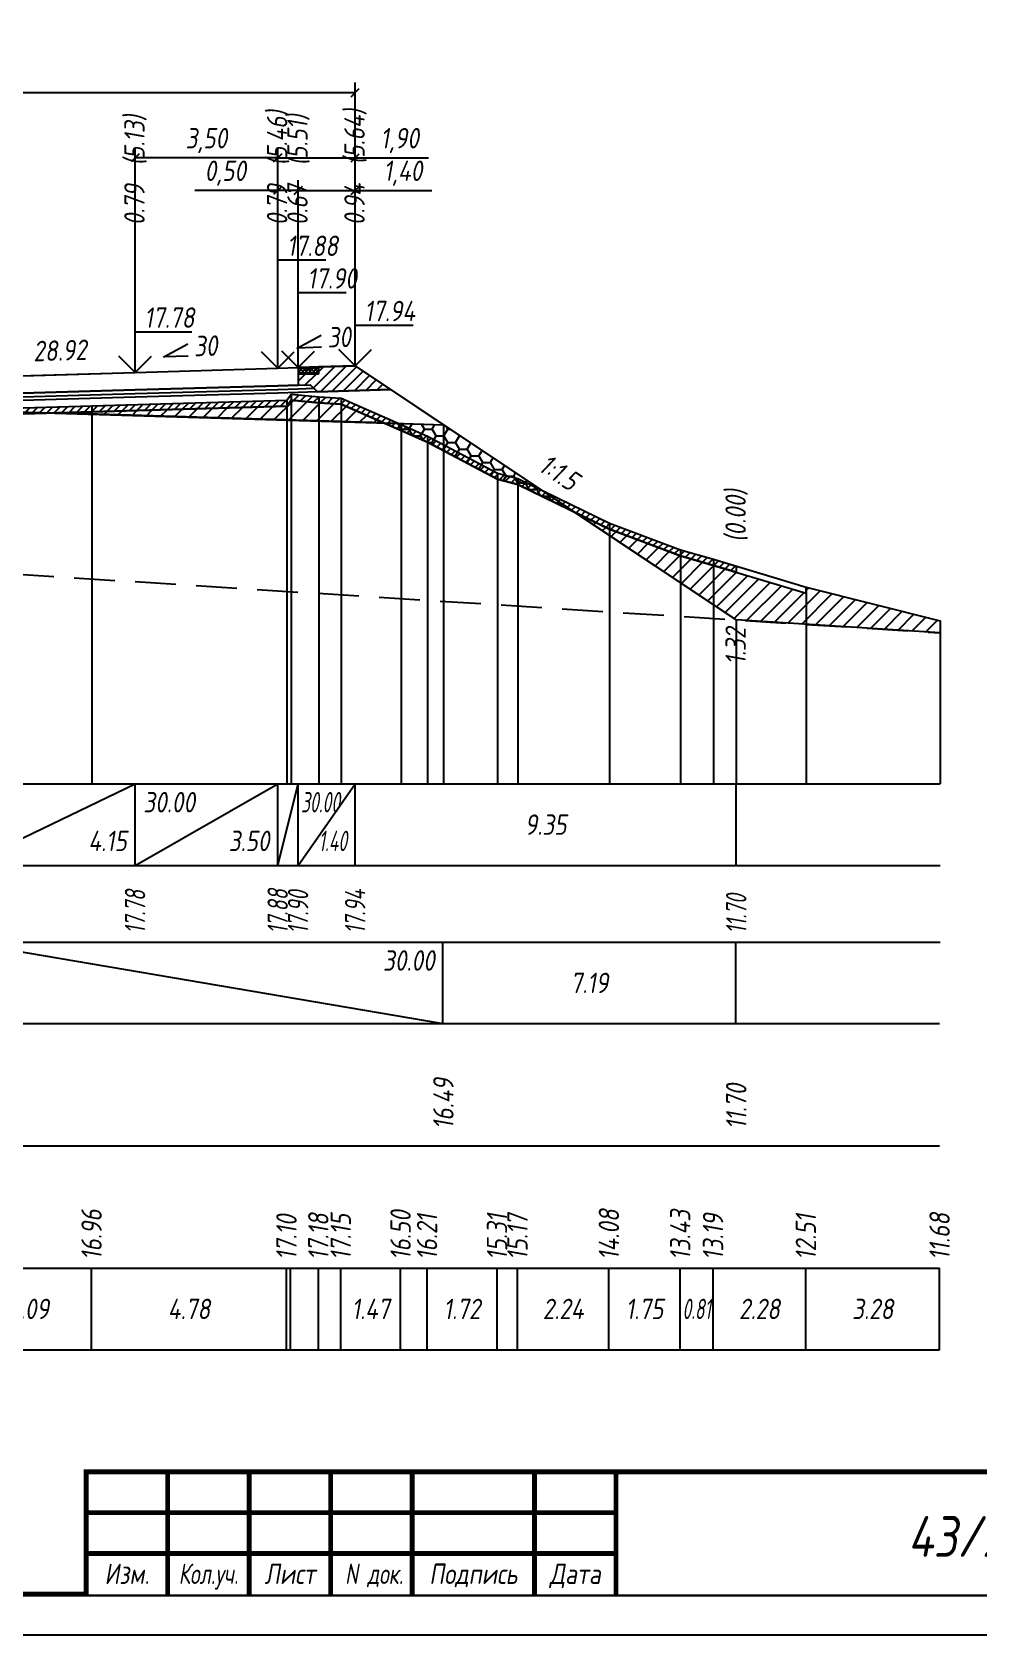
# Model space of a CAD drawing. Extents: x -717 to 1451, y -133302 to 233.
# Drawn here: x 193.3 to 309.4, y -97383.4 to -97186.8 of the extents above; entities that cross this region are included whole.
import ezdxf
from ezdxf.enums import TextEntityAlignment as Align

# ---------------------------------------------------------------- set-up
doc = ezdxf.new("R2010")
doc.units = 0
doc.linetypes.add('штриховая', pattern=[0.75, 0.5, -0.25])
for name, color, linetype in [('Зарамочное оформление', 7, 'Continuous'), ('Интерполированный поперечник', 2, 'Continuous'), ('Код_510', 7, 'Continuous'), ('Код_514', 1, 'Continuous'), ('Код_516', 1, 'Continuous'), ('Контур_0', 7, 'Continuous'), ('Контур_2521', 7, 'Continuous'), ('Контур_2564', 7, 'Continuous'), ('Контур_2660', 7, 'Continuous'), ('Контур_2665', 7, 'Continuous'), ('Контур_400', 7, 'Continuous'), ('Контур_508', 7, 'Continuous'), ('Контур_512', 7, 'Continuous'), ('Контур_513', 7, 'Continuous'), ('Контур_818', 7, 'Continuous'), ('Красный поперечник', 1, 'Continuous'), ('Объём_2501', 7, 'Continuous'), ('Объём_2564', 7, 'Continuous'), ('Объём_2650', 7, 'Continuous'), ('Объём_2660', 7, 'Continuous'), ('Объём_2661', 7, 'Continuous'), ('Объём_2665', 7, 'Continuous'), ('Объём_2666', 7, 'Continuous'), ('Объём_2667', 7, 'Continuous'), ('Объём_2668', 7, 'Continuous'), ('Объём_2669', 7, 'Continuous'), ('Объём_2675', 7, 'Continuous'), ('Откосы', 7, 'Continuous'), ('Отметки покрытия', 7, 'Continuous'), ('Рабочие отметки', 7, 'Continuous'), ('Рабочие отметки доп.', 7, 'Continuous'), ('Таблица', 7, 'Continuous'), ('Уклоны проезжей части', 7, 'Continuous'), ('Черный поперечник', 3, 'Continuous')]:
    doc.layers.add(name, color=color, linetype=linetype)
for name, color, linetype, true_color in [('Контур_2540', 2, 'Continuous', 0xffff00), ('Контур_2560', 2, 'Continuous', 0xffff00), ('Контур_2561', 7, 'Continuous', 0xff8040), ('Контур_2562', 3, 'Continuous', 0x00ff00), ('Контур_2563', 7, 'Continuous', 0xff8000), ('Контур_2570', 7, 'Continuous', 0x80ff00), ('Контур_2736', 4, 'Continuous', 0x00ffff), ('Контур_2737', 4, 'Continuous', 0x00ffff), ('Контур_2738', 4, 'Continuous', 0x00ffff), ('Контур_2739', 4, 'Continuous', 0x00ffff), ('Контур_2741', 4, 'Continuous', 0x00ffff), ('Контур_2742', 4, 'Continuous', 0x00ffff), ('Контур_2743', 4, 'Continuous', 0x00ffff), ('Контур_2744', 7, 'Continuous', 0xa4ffff), ('Контур_2745', 7, 'Continuous', 0xa4ffff), ('Контур_2747', 4, 'Continuous', 0x00ffff), ('Контур_2748', 4, 'Continuous', 0x00ffff), ('Контур_2749', 4, 'Continuous', 0x00ffff), ('Контур_2750', 4, 'Continuous', 0x00ffff), ('Контур_2751', 4, 'Continuous', 0x00ffff), ('Контур_2752', 4, 'Continuous', 0x00ffff), ('Контур_402', 7, 'Continuous', 0xff6464), ('Контур_703', 4, 'Continuous', 0x00ffff), ('Контур_705', 4, 'Continuous', 0x00ffff), ('Контур_707', 4, 'Continuous', 0x00ffff), ('Контур_720', 131, 'Continuous', 0xaaffff), ('Объём_2500', 7, 'Continuous', 0xc0c0c0), ('Объём_2520', 7, 'Continuous', 0x80ffff), ('Объём_2540', 2, 'Continuous', 0xffff00), ('Объём_2560', 2, 'Continuous', 0xffff00), ('Объём_2561', 7, 'Continuous', 0xff8040), ('Объём_2562', 3, 'Continuous', 0x00ff00), ('Объём_2563', 7, 'Continuous', 0xff8000), ('Объём_2570', 7, 'Continuous', 0x80ff00), ('Объём_2580', 3, 'Continuous', 0x00ff00), ('Объём_2600', 7, 'Continuous', 0x808000)]:
    doc.layers.add(name, color=color, linetype=linetype, true_color=true_color)
doc.styles.get("Standard").update_dxf_attribs({"font": 'txt', "height": 2.5})
doc.styles.add('М', font='romand.shx', dxfattribs={"width": 0.8, "oblique": 10, "height": 2.5})
doc.dimstyles.new('ISO-25', dxfattribs={"dimtxt": 2.5, "dimasz": 2.5, "dimexe": 1.25, "dimexo": 0.625, "dimtad": 1, "dimtxsty": 'Standard', "dimcen": 2.5, "dimadec": 0, "dimazin": 0, "dimtfac": 1, "dimtmove": 0, "dimatfit": 3, "dimfxl": 1, "dimarcsym": 0})

# ---------------------------------------------------------------- blocks, each defined once
blk = doc.blocks.new('_Oblique')
at = {"color": 0, "linetype": 'ByBlock', "lineweight": -2}
blk.add_line((-0.5, -0.5), (0.5, 0.5), dxfattribs=at)
blk = doc.blocks.new('*D1930')
at = {"color": 0, "lineweight": -2, "transparency": 16777216}
for p, q in [((225.95, -97227.36), (225.95, -97204.94)), ((232.95, -97227.15), (232.95, -97204.94)), ((225.95, -97206.19), (232.95, -97206.19)), ((232.95, -97206.19), (242.36, -97206.19))]:
    blk.add_line(p, q, dxfattribs=at)
at = {"layer": 'Defpoints', "color": 0, "transparency": 16777216}
for p in [(232.95, -97206.19), (225.95, -97227.99), (232.95, -97227.78)]:
    blk.add_point(p, dxfattribs=at)
at = {"color": 0, "lineweight": -2, "transparency": 16777216, "rotation": 180}
blk.add_blockref('_Oblique', (225.95, -97206.19), dxfattribs=at)
at = {"color": 0, "lineweight": -2, "transparency": 16777216}
blk.add_blockref('_Oblique', (232.95, -97206.19), dxfattribs=at)
at = {"color": 0, "transparency": 16777216, "insert": (238.82, -97204.07), "char_height": 2.5, "width": 8.75, "attachment_point": 5, "style": 'М'}
blk.add_mtext('1,40', dxfattribs=at)
blk = doc.blocks.new('*D1932')
at = {"color": 0, "lineweight": -2, "transparency": 16777216}
for p, q in [((223.45, -97227.44), (223.45, -97204.94)), ((225.95, -97227.36), (225.95, -97204.94)), ((223.45, -97206.19), (213.27, -97206.19)), ((225.95, -97206.19), (223.45, -97206.19))]:
    blk.add_line(p, q, dxfattribs=at)
at = {"layer": 'Defpoints', "color": 0, "transparency": 16777216}
for p in [(225.95, -97206.19), (223.45, -97228.06), (225.95, -97227.99)]:
    blk.add_point(p, dxfattribs=at)
at = {"color": 0, "lineweight": -2, "transparency": 16777216, "rotation": 180}
blk.add_blockref('_Oblique', (223.45, -97206.19), dxfattribs=at)
at = {"color": 0, "lineweight": -2, "transparency": 16777216}
blk.add_blockref('_Oblique', (225.95, -97206.19), dxfattribs=at)
at = {"color": 0, "transparency": 16777216, "insert": (217.03, -97204.07), "char_height": 2.5, "width": 9.1667, "attachment_point": 5, "style": 'М'}
blk.add_mtext('0,50', dxfattribs=at)
blk = doc.blocks.new('*D1934')
at = {"color": 0, "lineweight": -2, "transparency": 16777216}
for p, q in [((205.95, -97227.96), (205.95, -97200.94)), ((223.45, -97227.44), (223.45, -97200.94)), ((223.45, -97202.19), (205.95, -97202.19))]:
    blk.add_line(p, q, dxfattribs=at)
at = {"layer": 'Defpoints', "color": 0, "transparency": 16777216}
for p in [(205.95, -97202.19), (205.95, -97228.59), (223.45, -97228.06)]:
    blk.add_point(p, dxfattribs=at)
at = {"color": 0, "lineweight": -2, "transparency": 16777216, "rotation": 180}
blk.add_blockref('_Oblique', (205.95, -97202.19), dxfattribs=at)
at = {"color": 0, "lineweight": -2, "transparency": 16777216}
blk.add_blockref('_Oblique', (223.45, -97202.19), dxfattribs=at)
at = {"color": 0, "transparency": 16777216, "insert": (214.7, -97200.07), "char_height": 2.5, "width": 9.5833, "attachment_point": 5, "style": 'М'}
blk.add_mtext('3,50', dxfattribs=at)
blk = doc.blocks.new('*D1935')
at = {"color": 0, "lineweight": -2, "transparency": 16777216}
for p, q in [((223.45, -97227.44), (223.45, -97200.94)), ((232.95, -97227.15), (232.95, -97200.94)), ((223.45, -97202.19), (232.95, -97202.19)), ((232.95, -97202.19), (241.96, -97202.19))]:
    blk.add_line(p, q, dxfattribs=at)
at = {"layer": 'Defpoints', "color": 0, "transparency": 16777216}
for p in [(223.45, -97202.19), (223.45, -97228.06), (232.95, -97227.78)]:
    blk.add_point(p, dxfattribs=at)
at = {"color": 0, "lineweight": -2, "transparency": 16777216, "rotation": 180}
blk.add_blockref('_Oblique', (223.45, -97202.19), dxfattribs=at)
at = {"color": 0, "lineweight": -2, "transparency": 16777216}
blk.add_blockref('_Oblique', (232.95, -97202.19), dxfattribs=at)
at = {"color": 0, "transparency": 16777216, "insert": (238.42, -97200.07), "char_height": 2.5, "width": 8.75, "attachment_point": 5, "style": 'М'}
blk.add_mtext('1,90', dxfattribs=at)
blk = doc.blocks.new('*D1937')
at = {"color": 0, "lineweight": -2, "transparency": 16777216}
for p, q in [((137.45, -97230.04), (137.45, -97192.94)), ((232.95, -97227.15), (232.95, -97192.94)), ((137.45, -97194.19), (232.95, -97194.19))]:
    blk.add_line(p, q, dxfattribs=at)
at = {"layer": 'Defpoints', "color": 0, "transparency": 16777216}
for p in [(232.95, -97194.19), (232.95, -97227.78), (137.45, -97230.67)]:
    blk.add_point(p, dxfattribs=at)
at = {"color": 0, "lineweight": -2, "transparency": 16777216, "rotation": 180}
blk.add_blockref('_Oblique', (137.45, -97194.19), dxfattribs=at)
at = {"color": 0, "lineweight": -2, "transparency": 16777216}
blk.add_blockref('_Oblique', (232.95, -97194.19), dxfattribs=at)
at = {"color": 0, "transparency": 16777216, "insert": (185.2, -97192.07), "char_height": 2.5, "width": 10.4167, "attachment_point": 5, "style": 'М'}
blk.add_mtext('19,10', dxfattribs=at)
blk = doc.blocks.new('Штамп')
at = {"linetype": 'Continuous'}
blk.add_wipeout([(199.95, -411.25), (384.95, -411.25), (384.95, -426.25), (199.95, -426.25)], dxfattribs=at).dxf.layer = 'Зарамочное оформление'
at = {"layer": 'Зарамочное оформление', "linetype": 'Continuous', "lineweight": -3, "const_width": 0.6, "flags": 128}
for points in [[(199.95, -426.25), (199.95, -411.25), (384.95, -411.25)], [(209.95, -411.25), (209.95, -426.25)], [(219.95, -411.25), (219.95, -426.25)], [(229.95, -411.25), (229.95, -426.25)], [(239.95, -411.25), (239.95, -426.25)], [(254.95, -411.25), (254.95, -426.25)], [(264.95, -411.25), (264.95, -426.25)], [(374.95, -411.25), (374.95, -426.25)], [(199.95, -416.25), (264.95, -416.25)], [(374.95, -418.25), (384.95, -418.25)], [(199.95, -421.25), (264.95, -421.25)]]:
    blk.add_lwpolyline(points, dxfattribs=at)
at = {"linetype": 'Continuous', "insert": (319.95, -419.17), "char_height": 5, "width": 110, "attachment_point": 5, "style": 'М'}
blk.add_mtext('{\\Q10;\\W0.8;43/23-Р-ЗП2-1}', dxfattribs=at)
at = {"layer": 'Зарамочное оформление', "linetype": 'Continuous', "style": 'М', "oblique": 10}
for s, width, p in [('Лист', 0.8, (379.95, -414.66)), ('Изм.', 0.8, (204.95, -423.75)), ('Кол.уч.', 0.7, (214.95, -423.75)), ('Лист', 0.8, (224.95, -423.75)), ('N док.', 0.7, (235.28, -423.75)), ('Подпись', 0.8, (247.45, -423.75)), ('Дата', 0.8, (259.95, -423.75))]:
    blk.add_text(s, height=2.5, dxfattribs=dict(at, width=width)).set_placement(p, align=Align.MIDDLE_CENTER)
blk = doc.blocks.new('шифр')
blk.add_blockref('Штамп', (0, -97012))

msp = doc.modelspace()

# ---------------------------------------------------------------- hatches: boundary and pattern name
at = {"layer": 'Объём_2563'}
h = msp.add_hatch(dxfattribs=at)
h.set_pattern_fill('ANSI31', color=256, scale=0.3)
h.paths.add_polyline_path([(227.449, -97230.028), (228.322, -97230.901), (237.327, -97230.631), (232.949, -97227.713), (228.448, -97227.848), (228.454, -97228.676), (225.949, -97228.676), (225.949, -97230.073)])
at = {"layer": 'Объём_2570'}
h = msp.add_hatch(dxfattribs=at)
h.set_pattern_fill('ANSI31', color=256, scale=0.2)
h.paths.add_polyline_path([(279.71, -97253.029), (276.917, -97252.192), (272.884, -97251.021), (264.137, -97247.743), (252.922, -97242.286), (250.41, -97241.624), (241.821, -97237.095), (231.239, -97232.423), (228.488, -97232.246), (225.079, -97231.921), (224.579, -97232.671), (185.199, -97233.81), (185.199, -97233.06), (224.579, -97231.921), (225.079, -97231.171), (228.488, -97231.496), (231.239, -97231.673), (241.821, -97236.345), (250.41, -97240.874), (252.922, -97241.536), (264.137, -97246.993), (272.884, -97250.271), (276.917, -97251.442), (279.71, -97252.279)])
at = {"layer": 'Объём_2600'}
h = msp.add_hatch(dxfattribs=at)
h.set_pattern_fill('ANSI31', color=6, scale=0.4)
h.paths.add_polyline_path([(233.754, -97234.629), (195.989, -97233.496), (224.579, -97232.671), (225.079, -97231.921), (228.488, -97232.246), (231.239, -97232.423), (236.426, -97234.709)])
h.paths.add_polyline_path([(264.137, -97247.743), (272.884, -97251.021), (276.917, -97252.192), (288.303, -97255.602), (288.303, -97254.852), (304.71, -97259), (304.71, -97260.48), (279.71, -97258.887), (259.907, -97245.685)])
h = msp.add_hatch(dxfattribs=at)
h.set_pattern_fill('HONEY', color=5, scale=0.3)
h.paths.add_polyline_path([(131.162, -97234.794), (185.199, -97233.173), (185.199, -97233.81), (162.134, -97234.617), (138.993, -97235.371), (138.493, -97234.621), (135.007, -97234.75), (130.6, -97235.168)])
h.paths.add_polyline_path([(185.199, -97233.81), (185.199, -97233.173), (195.989, -97233.496)])
h = msp.add_hatch(dxfattribs=at)
h.set_pattern_fill('HONEY', color=5, scale=0.3)
h.paths.add_polyline_path([(252.922, -97242.286), (250.41, -97241.624), (241.821, -97237.095), (236.426, -97234.709), (243.775, -97234.93), (259.907, -97245.685)])

# ---------------------------------------------------------------- linework, layer by layer
at = {"flags": 128}
msp.add_lwpolyline([(-30.054, -97383.421), (389.946, -97383.421), (389.946, -97086.421), (-30.054, -97086.421)], close=True, dxfattribs=at)
at = {"const_width": 0.6, "flags": 128}
msp.add_lwpolyline([(-10.054, -97378.421), (384.946, -97378.421), (384.946, -97091.421), (-10.054, -97091.421)], close=True, dxfattribs=at)
at = {"layer": 'Код_510'}
for p, q in [((200.608, -97348.421), (200.608, -97338.421)), ((224.525, -97348.421), (224.525, -97338.421)), ((225.025, -97348.421), (225.025, -97338.421)), ((228.434, -97348.421), (228.434, -97338.421)), ((231.184, -97348.421), (231.184, -97338.421)), ((238.529, -97348.421), (238.529, -97338.421)), ((241.766, -97348.421), (241.766, -97338.421)), ((250.356, -97348.421), (250.356, -97338.421)), ((252.867, -97348.421), (252.867, -97338.421)), ((264.083, -97348.421), (264.083, -97338.421)), ((272.83, -97348.421), (272.83, -97338.421)), ((276.863, -97348.421), (276.863, -97338.421)), ((288.249, -97348.421), (288.249, -97338.421)), ((304.656, -97348.421), (304.656, -97338.421))]:
    msp.add_line(p, q, dxfattribs=at)
at = {"layer": 'Код_514'}
for p, q in [((185.199, -97289), (205.949, -97279)), ((205.949, -97289), (205.949, -97279)), ((205.949, -97289), (223.449, -97279)), ((223.449, -97289), (223.449, -97279)), ((223.449, -97289), (225.949, -97279)), ((225.949, -97289), (225.949, -97279)), ((225.949, -97289), (232.949, -97279)), ((232.949, -97289), (232.949, -97279)), ((279.71, -97289), (279.71, -97279))]:
    msp.add_line(p, q, dxfattribs=at)
at = {"layer": 'Код_516'}
for p, q in [((185.144, -97298.421), (243.72, -97308.421)), ((243.72, -97308.421), (243.72, -97298.421)), ((279.656, -97308.421), (279.656, -97298.421))]:
    msp.add_line(p, q, dxfattribs=at)
at = {"layer": 'Контур_0', "flags": 128}
for points in [[(185.199, -97229.123), (205.949, -97228.523), (223.449, -97227.998), (223.449, -97227.998), (223.449, -97227.998), (223.449, -97227.998), (223.449, -97227.998), (223.449, -97227.998), (225.949, -97227.923), (225.949, -97230.073), (223.449, -97230.148), (223.449, -97230.148), (223.449, -97230.148), (223.449, -97230.148), (223.449, -97230.148), (223.449, -97230.148), (205.949, -97230.673), (185.199, -97231.273), (185.199, -97229.123)], [(232.949, -97227.713), (232.949, -97227.713)], [(232.949, -97227.713), (279.71, -97258.887), (279.71, -97258.887), (279.71, -97258.887), (279.71, -97258.887), (279.71, -97258.887), (279.71, -97258.887), (279.71, -97258.887), (279.71, -97258.887), (279.71, -97258.887), (279.71, -97258.887), (279.71, -97258.887), (279.71, -97258.887), (279.71, -97258.887), (279.71, -97258.887), (279.71, -97258.887)], [(232.949, -97227.713), (279.71, -97258.887), (279.71, -97258.887), (279.71, -97258.887), (279.71, -97258.887), (279.71, -97258.887), (279.71, -97258.887), (279.71, -97258.887), (279.71, -97258.887), (279.71, -97258.887), (279.71, -97258.887), (279.71, -97258.887), (279.71, -97258.887), (279.71, -97258.887), (279.71, -97258.887), (279.71, -97258.887), (279.71, -97258.887), (279.71, -97258.887), (279.71, -97258.887), (279.71, -97258.887), (279.71, -97258.887), (279.71, -97258.887), (279.71, -97258.887), (279.71, -97258.887), (279.71, -97258.887), (279.71, -97258.887), (279.71, -97258.887), (279.71, -97258.887), (279.71, -97258.887), (279.71, -97258.887)], [(185.199, -97231.273), (205.949, -97230.673), (223.449, -97230.148), (223.449, -97230.148), (223.449, -97230.148), (223.449, -97230.148), (223.449, -97230.148), (223.449, -97230.148), (225.949, -97230.073), (227.449, -97230.028), (228.322, -97230.901), (225.949, -97230.973), (223.449, -97231.048), (223.449, -97231.048), (223.449, -97231.048), (223.449, -97231.048), (223.449, -97231.048), (223.449, -97231.048), (205.949, -97231.573), (185.199, -97232.173), (185.199, -97231.273)], [(225.949, -97230.073), (227.449, -97230.028), (228.322, -97230.901), (237.327, -97230.631)]]:
    msp.add_lwpolyline(points, dxfattribs=at)
at = {"layer": 'Контур_2521', "color": 250, "flags": 128}
msp.add_lwpolyline([(185.199, -97231.723), (205.949, -97231.123), (223.449, -97230.598), (223.449, -97230.598), (223.449, -97230.598), (223.449, -97230.598), (223.449, -97230.598), (223.449, -97230.598), (225.949, -97230.523), (227.886, -97230.464)], dxfattribs=at)
at = {"layer": 'Контур_2540', "flags": 128}
msp.add_lwpolyline([(185.199, -97233.173), (243.775, -97234.93), (237.327, -97230.631), (228.322, -97230.901), (225.949, -97230.973), (223.449, -97231.048), (205.949, -97231.573), (185.199, -97232.173), (185.199, -97233.173)], dxfattribs=at)
at = {"layer": 'Контур_2560', "flags": 128}
msp.add_lwpolyline([(225.949, -97227.923), (232.949, -97227.713), (232.949, -97227.713), (232.949, -97227.713)], dxfattribs=at)
at = {"layer": 'Контур_2561', "flags": 128}
msp.add_lwpolyline([(225.949, -97227.923), (225.949, -97227.923), (232.949, -97227.713), (232.949, -97227.713), (225.949, -97227.923)], dxfattribs=at)
at = {"layer": 'Контур_2562', "flags": 128}
msp.add_lwpolyline([(232.949, -97227.713), (232.949, -97227.713), (232.949, -97227.713), (232.949, -97227.713), (232.949, -97227.713)], dxfattribs=at)
at = {"layer": 'Контур_2563', "flags": 128}
msp.add_lwpolyline([(227.449, -97230.028), (228.322, -97230.901), (237.327, -97230.631), (232.949, -97227.713), (225.949, -97227.923), (225.949, -97230.073), (227.449, -97230.028)], dxfattribs=at)
at = {"layer": 'Контур_2564', "flags": 128}
msp.add_lwpolyline([(225.949, -97227.923), (232.949, -97227.713)], dxfattribs=at)
at = {"layer": 'Контур_2570', "flags": 128}
msp.add_lwpolyline([(185.199, -97233.81), (200.662, -97233.36), (224.579, -97232.671), (225.079, -97231.921), (228.488, -97232.246), (231.239, -97232.423), (238.583, -97235.66), (241.821, -97237.095), (250.41, -97241.624), (252.922, -97242.286), (264.137, -97247.743), (264.137, -97247.743), (272.884, -97251.021), (276.917, -97252.192), (288.303, -97255.602), (288.303, -97254.852), (304.71, -97259)], dxfattribs=at)
at = {"layer": 'Контур_2660', "flags": 128}
msp.add_lwpolyline([(185.199, -97233.173), (243.775, -97234.93)], dxfattribs=at)
at = {"layer": 'Контур_2665', "flags": 128}
msp.add_lwpolyline([(232.949, -97227.713), (232.949, -97227.713)], dxfattribs=at)
at = {"layer": 'Контур_2736', "flags": 128}
msp.add_lwpolyline([(232.949, -97227.713), (279.71, -97258.887)], dxfattribs=at)
at = {"layer": 'Контур_2737', "flags": 128}
msp.add_lwpolyline([(279.71, -97258.887), (279.71, -97258.887)], dxfattribs=at)
at = {"layer": 'Контур_2738', "flags": 128}
msp.add_lwpolyline([(279.71, -97258.887), (279.71, -97258.887)], dxfattribs=at)
at = {"layer": 'Контур_2739', "flags": 128}
msp.add_lwpolyline([(279.71, -97258.887), (279.71, -97258.887)], dxfattribs=at)
at = {"layer": 'Контур_2741', "flags": 128}
msp.add_lwpolyline([(279.71, -97258.887), (279.71, -97258.887)], dxfattribs=at)
at = {"layer": 'Контур_2742', "flags": 128}
msp.add_lwpolyline([(279.71, -97258.887), (279.71, -97258.887)], dxfattribs=at)
at = {"layer": 'Контур_2743', "flags": 128}
msp.add_lwpolyline([(279.71, -97258.887), (279.71, -97258.887)], dxfattribs=at)
at = {"layer": 'Контур_2744', "flags": 128}
msp.add_lwpolyline([(279.71, -97258.887), (279.71, -97258.887)], dxfattribs=at)
msp.add_lwpolyline([(279.71, -97258.887), (279.71, -97258.887)], dxfattribs=at)
msp.add_lwpolyline([(279.71, -97258.887), (279.71, -97258.887)], dxfattribs=at)
msp.add_lwpolyline([(279.71, -97258.887), (279.71, -97258.887)], dxfattribs=at)
msp.add_lwpolyline([(279.71, -97258.887), (279.71, -97258.887)], dxfattribs=at)
msp.add_lwpolyline([(279.71, -97258.887), (279.71, -97258.887)], dxfattribs=at)
at = {"layer": 'Контур_2745', "flags": 128}
msp.add_lwpolyline([(279.71, -97258.887), (279.71, -97258.887)], dxfattribs=at)
msp.add_lwpolyline([(279.71, -97258.887), (279.71, -97258.887)], dxfattribs=at)
msp.add_lwpolyline([(279.71, -97258.887), (279.71, -97258.887)], dxfattribs=at)
msp.add_lwpolyline([(279.71, -97258.887), (279.71, -97258.887)], dxfattribs=at)
msp.add_lwpolyline([(279.71, -97258.887), (279.71, -97258.887)], dxfattribs=at)
msp.add_lwpolyline([(279.71, -97258.887), (279.71, -97258.887)], dxfattribs=at)
at = {"layer": 'Контур_2747', "flags": 128}
msp.add_lwpolyline([(279.71, -97258.887), (279.71, -97258.887)], dxfattribs=at)
at = {"layer": 'Контур_2748', "flags": 128}
msp.add_lwpolyline([(279.71, -97258.887), (279.71, -97258.887)], dxfattribs=at)
at = {"layer": 'Контур_2749', "flags": 128}
msp.add_lwpolyline([(279.71, -97258.887), (279.71, -97258.887)], dxfattribs=at)
at = {"layer": 'Контур_2750', "flags": 128}
msp.add_lwpolyline([(279.71, -97258.887), (279.71, -97258.887)], dxfattribs=at)
at = {"layer": 'Контур_2751', "flags": 128}
msp.add_lwpolyline([(279.71, -97258.887), (279.71, -97258.887)], dxfattribs=at)
at = {"layer": 'Контур_2752', "flags": 128}
msp.add_lwpolyline([(279.71, -97258.887), (279.71, -97258.887)], dxfattribs=at)
at = {"layer": 'Контур_400', "flags": 128}
msp.add_lwpolyline([(185.199, -97229.123), (205.949, -97228.523), (223.449, -97227.998), (223.449, -97227.998), (223.449, -97227.998), (223.449, -97227.998), (223.449, -97227.998), (223.449, -97227.998), (225.949, -97227.923)], dxfattribs=at)
at = {"layer": 'Контур_402', "flags": 128}
msp.add_lwpolyline([(131.162, -97234.794), (185.199, -97233.173), (243.775, -97234.93)], dxfattribs=at)
at = {"layer": 'Контур_508', "flags": 128}
msp.add_lwpolyline([(105, -97248.956), (107.058, -97250.328), (107.361, -97250.328), (109.361, -97250.328), (109.663, -97250.328), (111.135, -97249.347), (111.135, -97248.145), (131.162, -97234.794), (185.199, -97233.173), (243.775, -97234.93), (279.71, -97258.887)], dxfattribs=at)
at = {"layer": 'Контур_512', "flags": 128}
msp.add_lwpolyline([(105, -97248.956), (107.058, -97250.328), (107.361, -97250.328), (109.361, -97250.328), (109.663, -97250.328), (111.135, -97249.347), (111.135, -97248.145), (131.162, -97234.794), (185.199, -97233.173), (243.775, -97234.93), (279.71, -97258.887)], dxfattribs=at)
at = {"layer": 'Контур_513', "flags": 128}
msp.add_lwpolyline([(105, -97248.956), (107.058, -97250.328), (107.361, -97250.328), (109.361, -97250.328), (109.663, -97250.328), (111.135, -97249.347), (111.135, -97248.145), (131.162, -97234.794), (185.199, -97233.173), (243.775, -97234.93), (279.71, -97258.887)], dxfattribs=at)
at = {"layer": 'Контур_703', "flags": 128}
for points in [[(232.949, -97227.713), (279.71, -97258.887)], [(279.71, -97258.887), (279.71, -97258.887)]]:
    msp.add_lwpolyline(points, dxfattribs=at)
at = {"layer": 'Контур_705', "flags": 128}
msp.add_lwpolyline([(279.71, -97258.887), (279.71, -97258.887)], dxfattribs=at)
at = {"layer": 'Контур_707', "flags": 128}
msp.add_lwpolyline([(279.71, -97258.887), (279.71, -97258.887)], dxfattribs=at)
at = {"layer": 'Контур_720', "flags": 128}
msp.add_lwpolyline([(279.71, -97258.887), (279.71, -97258.887)], dxfattribs=at)
at = {"layer": 'Контур_818', "flags": 128}
msp.add_lwpolyline([(185.199, -97233.81), (200.662, -97233.36), (224.579, -97232.671), (225.079, -97231.921), (228.488, -97232.246), (231.239, -97232.423), (238.583, -97235.66), (241.821, -97237.095), (250.41, -97241.624), (252.922, -97242.286), (264.137, -97247.743), (264.137, -97247.743), (272.884, -97251.021), (276.917, -97252.192), (279.71, -97253.029)], dxfattribs=at)
at = {"layer": 'Красный поперечник'}
for p, q in [((185.199, -97229.123), (205.949, -97228.523)), ((205.949, -97228.523), (223.449, -97227.998)), ((223.449, -97227.998), (225.949, -97227.923)), ((225.949, -97227.923), (232.949, -97227.713)), ((232.949, -97227.713), (279.71, -97258.887)), ((243.775, -97234.93), (243.775, -97279)), ((279.71, -97258.887), (279.71, -97279))]:
    msp.add_line(p, q, dxfattribs=at)
at = {"layer": 'Объём_2500', "flags": 128}
msp.add_lwpolyline([(185.199, -97229.123), (205.949, -97228.523), (223.449, -97227.998), (223.449, -97227.998), (223.449, -97227.998), (223.449, -97227.998), (223.449, -97227.998), (223.449, -97227.998), (225.949, -97227.923), (225.949, -97230.073), (223.449, -97230.148), (223.449, -97230.148), (223.449, -97230.148), (223.449, -97230.148), (223.449, -97230.148), (223.449, -97230.148), (205.949, -97230.673), (185.199, -97231.273), (185.199, -97229.123)], dxfattribs=at)
at = {"layer": 'Объём_2501', "flags": 128}
msp.add_lwpolyline([(185.199, -97229.123), (205.949, -97228.523), (223.449, -97227.998), (223.449, -97227.998), (223.449, -97227.998), (223.449, -97227.998), (223.449, -97227.998), (223.449, -97227.998), (225.949, -97227.923)], dxfattribs=at)
at = {"layer": 'Объём_2520', "color": 250, "flags": 128}
msp.add_lwpolyline([(185.199, -97231.273), (205.949, -97230.673), (223.449, -97230.148), (223.449, -97230.148), (223.449, -97230.148), (223.449, -97230.148), (223.449, -97230.148), (223.449, -97230.148), (225.949, -97230.073), (227.449, -97230.028), (228.322, -97230.901), (225.949, -97230.973), (223.449, -97231.048), (223.449, -97231.048), (223.449, -97231.048), (223.449, -97231.048), (223.449, -97231.048), (223.449, -97231.048), (205.949, -97231.573), (185.199, -97232.173), (185.199, -97231.273)], dxfattribs=at)
at = {"layer": 'Объём_2540', "flags": 128}
msp.add_lwpolyline([(185.199, -97233.173), (243.775, -97234.93), (237.327, -97230.631), (228.322, -97230.901), (225.949, -97230.973), (223.449, -97231.048), (205.949, -97231.573), (185.199, -97232.173), (185.199, -97233.173)], dxfattribs=at)
at = {"layer": 'Объём_2560', "flags": 128}
msp.add_lwpolyline([(225.949, -97227.923), (232.949, -97227.713), (232.949, -97227.713), (232.949, -97227.713)], dxfattribs=at)
at = {"layer": 'Объём_2561', "flags": 128}
msp.add_lwpolyline([(225.949, -97227.923), (225.949, -97227.923), (232.949, -97227.713), (232.949, -97227.713), (225.949, -97227.923)], dxfattribs=at)
at = {"layer": 'Объём_2562', "flags": 128}
msp.add_lwpolyline([(232.949, -97227.713), (232.949, -97227.713), (232.949, -97227.713), (232.949, -97227.713), (232.949, -97227.713)], dxfattribs=at)
at = {"layer": 'Объём_2563', "color": 250, "flags": 128}
msp.add_lwpolyline([(227.449, -97230.028), (228.322, -97230.901), (237.327, -97230.631), (232.949, -97227.713), (228.448, -97227.848), (228.454, -97228.676), (225.949, -97228.676), (225.949, -97230.073), (227.449, -97230.028)], dxfattribs=at)
at = {"layer": 'Объём_2564', "flags": 128}
msp.add_lwpolyline([(225.949, -97227.923), (232.949, -97227.713)], dxfattribs=at)
at = {"layer": 'Объём_2570', "flags": 128}
for points in [[(185.199, -97233.06), (224.579, -97231.921), (225.079, -97231.171), (228.488, -97231.496), (231.239, -97231.673), (241.821, -97236.345), (250.41, -97240.874), (252.922, -97241.536), (264.137, -97246.993), (272.884, -97250.271), (276.917, -97251.442), (279.71, -97252.279), (279.71, -97253.029), (279.71, -97253.029)], [(279.71, -97253.029), (276.917, -97252.192), (272.884, -97251.021), (264.137, -97247.743), (252.922, -97242.286), (250.41, -97241.624), (241.821, -97237.095), (231.239, -97232.423), (228.488, -97232.246), (225.079, -97231.921), (224.579, -97232.671), (185.199, -97233.81)]]:
    msp.add_lwpolyline(points, dxfattribs=at)
at = {"layer": 'Объём_2580', "flags": 128}
msp.add_lwpolyline([(232.949, -97227.713), (232.949, -97227.713)], dxfattribs=at)
at = {"layer": 'Объём_2600', "color": 5, "flags": 128}
for points in [[(185.199, -97233.81), (185.199, -97233.173), (195.989, -97233.496), (185.199, -97233.81), (185.199, -97233.81)], [(252.922, -97242.286), (250.41, -97241.624), (241.821, -97237.095), (236.426, -97234.709), (243.775, -97234.93), (259.907, -97245.685), (252.922, -97242.286), (252.922, -97242.286)]]:
    msp.add_lwpolyline(points, dxfattribs=at)
at = {"layer": 'Объём_2650', "color": 6, "flags": 128}
for points in [[(233.754, -97234.629), (195.989, -97233.496), (224.579, -97232.671), (225.079, -97231.921), (228.488, -97232.246), (231.239, -97232.423), (236.426, -97234.709), (233.754, -97234.629), (233.754, -97234.629)], [(264.137, -97247.743), (272.884, -97251.021), (276.917, -97252.192), (288.303, -97255.602), (288.303, -97254.852), (304.71, -97259), (304.71, -97259), (304.71, -97260.48), (279.71, -97258.887), (259.907, -97245.685), (264.137, -97247.743), (264.137, -97247.743)]]:
    msp.add_lwpolyline(points, dxfattribs=at)
at = {"layer": 'Объём_2660', "flags": 128}
msp.add_lwpolyline([(185.199, -97233.173), (243.775, -97234.93)], dxfattribs=at)
at = {"layer": 'Объём_2661', "flags": 128}
msp.add_lwpolyline([(232.949, -97227.713), (279.71, -97258.887)], dxfattribs=at)
at = {"layer": 'Объём_2665', "flags": 128}
msp.add_lwpolyline([(232.949, -97227.713), (232.949, -97227.713)], dxfattribs=at)
at = {"layer": 'Объём_2666', "flags": 128}
msp.add_lwpolyline([(232.949, -97227.713), (279.71, -97258.887)], dxfattribs=at)
at = {"layer": 'Объём_2667', "flags": 128}
msp.add_lwpolyline([(279.71, -97258.887), (279.71, -97258.887)], dxfattribs=at)
msp.add_lwpolyline([(279.71, -97258.887), (279.71, -97258.887)], dxfattribs=at)
at = {"layer": 'Объём_2668', "flags": 128}
msp.add_lwpolyline([(279.71, -97258.887), (279.71, -97258.887)], dxfattribs=at)
msp.add_lwpolyline([(279.71, -97258.887), (279.71, -97258.887)], dxfattribs=at)
at = {"layer": 'Объём_2669', "flags": 128}
msp.add_lwpolyline([(279.71, -97258.887), (279.71, -97258.887)], dxfattribs=at)
msp.add_lwpolyline([(279.71, -97258.887), (279.71, -97258.887)], dxfattribs=at)
at = {"layer": 'Объём_2675', "flags": 128}
msp.add_lwpolyline([(279.71, -97258.887), (279.71, -97258.887)], dxfattribs=at)
msp.add_lwpolyline([(279.71, -97258.887), (279.71, -97258.887)], dxfattribs=at)
msp.add_lwpolyline([(279.71, -97258.887), (279.71, -97258.887)], dxfattribs=at)
msp.add_lwpolyline([(279.71, -97258.887), (279.71, -97258.887)], dxfattribs=at)
msp.add_lwpolyline([(279.71, -97258.887), (279.71, -97258.887)], dxfattribs=at)
msp.add_lwpolyline([(279.71, -97258.887), (279.71, -97258.887)], dxfattribs=at)
msp.add_lwpolyline([(279.71, -97258.887), (279.71, -97258.887)], dxfattribs=at)
msp.add_lwpolyline([(279.71, -97258.887), (279.71, -97258.887)], dxfattribs=at)
msp.add_lwpolyline([(279.71, -97258.887), (279.71, -97258.887)], dxfattribs=at)
msp.add_lwpolyline([(279.71, -97258.887), (279.71, -97258.887)], dxfattribs=at)
msp.add_lwpolyline([(279.71, -97258.887), (279.71, -97258.887)], dxfattribs=at)
msp.add_lwpolyline([(279.71, -97258.887), (279.71, -97258.887)], dxfattribs=at)
at = {"layer": 'Откосы', "color": 1, "flags": 128}
for points in [[(228.84, -97225.437), (225.842, -97225.527), (228.795, -97223.938)], [(212.463, -97226.517), (209.465, -97226.607), (212.418, -97225.018)]]:
    msp.add_lwpolyline(points, dxfattribs=at)
at = {"layer": 'Отметки покрытия', "color": 1}
for p, q in [((223.449, -97227.998), (223.449, -97214.713)), ((223.449, -97214.713), (229.349, -97214.713)), ((225.949, -97227.923), (225.949, -97218.713)), ((225.949, -97218.713), (231.849, -97218.713)), ((232.949, -97227.713), (232.949, -97222.713)), ((232.949, -97222.713), (240.049, -97222.713)), ((205.949, -97228.523), (205.949, -97223.523)), ((205.949, -97223.523), (212.899, -97223.523)), ((205.949, -97228.523), (203.949, -97226.523)), ((205.949, -97228.523), (207.949, -97226.523)), ((223.449, -97227.998), (221.449, -97225.998)), ((223.449, -97227.998), (225.449, -97225.998)), ((225.949, -97227.923), (223.949, -97225.923)), ((225.949, -97227.923), (227.949, -97225.923)), ((232.949, -97227.713), (230.949, -97225.713)), ((232.949, -97227.713), (234.949, -97225.713))]:
    msp.add_line(p, q, dxfattribs=at)
at = {"layer": 'Таблица'}
for p, q in [((80, -97279), (304.71, -97279)), ((80, -97289), (304.71, -97289)), ((80, -97298.421), (304.71, -97298.421)), ((79.946, -97308.421), (304.656, -97308.421)), ((79.946, -97323.421), (304.656, -97323.421)), ((79.946, -97338.421), (304.656, -97338.421)), ((79.946, -97348.421), (304.656, -97348.421))]:
    msp.add_line(p, q, dxfattribs=at)
at = {"layer": 'Черный поперечник', "color": 7}
for p, q in [((200.662, -97232.61), (200.662, -97279)), ((224.579, -97231.921), (224.579, -97279)), ((225.079, -97231.171), (225.079, -97279)), ((228.488, -97231.496), (228.488, -97279)), ((231.239, -97231.673), (231.239, -97279)), ((238.583, -97234.91), (238.583, -97279)), ((241.821, -97236.345), (241.821, -97279)), ((250.41, -97240.874), (250.41, -97279)), ((252.922, -97241.536), (252.922, -97279)), ((264.137, -97246.993), (264.137, -97279)), ((272.884, -97250.271), (272.884, -97279)), ((276.917, -97251.442), (276.917, -97279)), ((288.303, -97254.852), (288.303, -97279)), ((304.71, -97259), (304.71, -97279))]:
    msp.add_line(p, q, dxfattribs=at)
at = {"layer": 'Черный поперечник', "flags": 128}
msp.add_lwpolyline([(185.199, -97233.06), (200.662, -97232.61), (224.579, -97231.921), (225.079, -97231.171), (228.488, -97231.496), (231.239, -97231.673), (238.583, -97234.91), (241.821, -97236.345), (250.41, -97240.874), (252.922, -97241.536), (264.137, -97246.993), (272.884, -97250.271), (276.917, -97251.442), (288.303, -97254.852), (304.71, -97259)], dxfattribs=at)

# ---------------------------------------------------------------- texts
at = {"layer": 'Код_510', "style": 'М', "oblique": 10, "width": 0.8}
for s, p in [('16.96', (200.608, -97337.421)), ('17.10', (224.525, -97337.421)), ('17.18', (228.434, -97337.421)), ('17.15', (231.184, -97337.421)), ('16.50', (238.529, -97337.421)), ('16.21', (241.766, -97337.421)), ('15.31', (250.356, -97337.421)), ('15.17', (252.867, -97337.421)), ('14.08', (264.083, -97337.421)), ('13.43', (272.83, -97337.421)), ('13.19', (276.863, -97337.421)), ('12.51', (288.249, -97337.421)), ('11.68', (304.656, -97337.421))]:
    msp.add_text(s, height=2.5, rotation=90, dxfattribs=at).set_placement(p, align=Align.MIDDLE_LEFT)
at = {"layer": 'Код_510', "style": 'М', "oblique": 10}
for s, width, p in [('3.09', 0.8, (192.876, -97343.421)), ('4.78', 0.8, (212.566, -97343.421)), ('1.47', 0.8, (234.857, -97343.421)), ('1.72', 0.8, (246.061, -97343.421)), ('2.24', 0.8, (258.475, -97343.421)), ('1.75', 0.8, (268.456, -97343.421)), ('0.81', 0.6, (274.846, -97343.421)), ('2.28', 0.8, (282.556, -97343.421)), ('3.28', 0.8, (296.452, -97343.421))]:
    msp.add_text(s, height=2.5, dxfattribs=dict(at, width=width)).set_placement(p, align=Align.MIDDLE_CENTER)
at = {"layer": 'Код_514', "style": 'М', "oblique": 10}
for width, p in [(0.8, (206.949, -97280)), (0.6, (226.306, -97280))]:
    msp.add_text('30.00', height=2.5, dxfattribs=dict(at, width=width)).set_placement(p, align=Align.TOP_LEFT)
at = {"layer": 'Код_514', "style": 'М', "oblique": 10, "width": 0.8}
msp.add_text('9.35', height=2.5, dxfattribs=at).set_placement((256.329, -97284), align=Align.MIDDLE_CENTER)
at = {"layer": 'Код_514', "style": 'М', "oblique": 10}
for s, width, p in [('4.15', 0.8, (204.949, -97288)), ('3.50', 0.8, (222.449, -97288)), ('1.40', 0.6, (231.949, -97288))]:
    msp.add_text(s, height=2.5, dxfattribs=dict(at, width=width)).set_placement(p, align=Align.BOTTOM_RIGHT)
at = {"layer": 'Код_514', "style": 'М', "oblique": 10, "width": 0.7}
for s, p in [('17.78', (205.949, -97297.382)), ('17.88', (223.449, -97297.382)), ('17.90', (225.949, -97297.382)), ('17.94', (232.949, -97297.382)), ('11.70', (279.71, -97297.382))]:
    msp.add_text(s, height=2.5, rotation=90, dxfattribs=at).set_placement(p, align=Align.MIDDLE_LEFT)
at = {"layer": 'Код_516', "style": 'М', "oblique": 10, "width": 0.8}
msp.add_text('30.00', height=2.5, dxfattribs=at).set_placement((242.72, -97299.421), align=Align.TOP_RIGHT)
msp.add_text('7.19', height=2.5, dxfattribs=at).set_placement((261.688, -97303.421), align=Align.MIDDLE_CENTER)
for s, p in [('16.49', (243.775, -97321.371)), ('11.70', (279.71, -97321.371))]:
    msp.add_text(s, height=2.5, rotation=90, dxfattribs=at).set_placement(p, align=Align.MIDDLE_LEFT)
at = {"layer": 'Отметки покрытия', "color": 1, "style": 'М', "oblique": 10, "width": 0.8}
for s, p in [('17.88', (224.59, -97214.981)), ('17.90', (227.09, -97218.981)), ('17.78', (207.09, -97223.791)), ('17.94', (234.09, -97222.981))]:
    msp.add_text(s, height=2.5, dxfattribs=at).set_placement(p, align=Align.BOTTOM_LEFT)
at = {"layer": 'Рабочие отметки', "color": 1, "style": 'М', "oblique": 10, "width": 0.8}
for s, p in [('0.79', (205.871, -97210.463)), ('0.79', (223.371, -97210.463)), ('0.67', (225.871, -97210.463)), ('0.94', (232.871, -97210.463))]:
    msp.add_text(s, height=2.5, rotation=90, dxfattribs=at).set_placement(p, align=Align.MIDDLE_LEFT)
msp.add_text('1.32', height=2.5, rotation=90, dxfattribs=at).set_placement((279.632, -97259.818), align=Align.MIDDLE_RIGHT)
at = {"layer": 'Рабочие отметки доп.', "color": 1, "style": 'М', "oblique": 10, "width": 0.8}
for s, p in [('(5.13)', (205.871, -97203.113)), ('(5.46)', (223.371, -97203.113)), ('(5.51)', (225.871, -97203.113)), ('(5.64)', (232.871, -97202.963)), ('(0.00)', (279.632, -97249.318))]:
    msp.add_text(s, height=2.5, rotation=90, dxfattribs=at).set_placement(p, align=Align.MIDDLE_LEFT)
at = {"layer": 'Уклоны проезжей части', "color": 1, "style": 'М', "oblique": 10, "width": 0.8}
for s, rotation, p in [('28.92', 1.65628, (196.787, -97227.823)), ('30', 1.71836, (214.669, -97227.261)), ('30', 1.71836, (231.046, -97226.18)), ('1:1.5', 326.30994, (256.884, -97242.468))]:
    msp.add_text(s, height=2.5, rotation=rotation, dxfattribs=at).set_placement(p, align=Align.BOTTOM_CENTER)

# ---------------------------------------------------------------- dimensions: what is measured, and where the dimension line sits
at = {"color": 5}
dim = msp.add_linear_dim(base=(232.949, -97194.185), p1=(137.449, -97230.665), p2=(232.949, -97227.775), angle=180, dimstyle='ISO-25', override={"dimasz": 1, "dimlfac": 0.2, "dimzin": 0, "dimtxsty": 'М', "dimblk1": 'Oblique', "dimblk2": 'Oblique', "dimsah": 1}, dxfattribs=at)
dim.commit()
dim.dimension.update_dxf_attribs({"geometry": '*D1937', "text_midpoint": (185.199, -97192.072)})
dim = msp.add_linear_dim(base=(205.949, -97202.185), p1=(223.449, -97228.06), p2=(205.949, -97228.585), dimstyle='ISO-25', override={"dimasz": 1, "dimlfac": 0.2, "dimzin": 0, "dimtxsty": 'М', "dimblk1": 'Oblique', "dimblk2": 'Oblique', "dimsah": 1}, dxfattribs=at)
dim.commit()
dim.dimension.update_dxf_attribs({"geometry": '*D1934', "text_midpoint": (214.699, -97200.072)})
dim = msp.add_linear_dim(base=(223.449, -97202.185), p1=(232.949, -97227.775), p2=(223.449, -97228.06), dimstyle='ISO-25', override={"dimasz": 1, "dimlfac": 0.2, "dimzin": 0, "dimtxsty": 'М', "dimblk1": 'Oblique', "dimblk2": 'Oblique', "dimsah": 1}, dxfattribs=at)
dim.commit()
dim.dimension.update_dxf_attribs({"geometry": '*D1935', "text_midpoint": (238.417, -97202.185), "dimtype": 160})
for base, p1, p2, picture, middle in [((225.949, -97206.185), (223.449, -97228.06), (225.949, -97227.985), '*D1932', (217.029, -97206.185)), ((232.949, -97206.185), (225.949, -97227.985), (232.949, -97227.775), '*D1930', (238.824, -97206.185))]:
    dim = msp.add_linear_dim(base=base, p1=p1, p2=p2, angle=180, dimstyle='ISO-25', override={"dimasz": 1, "dimlfac": 0.2, "dimzin": 0, "dimtxsty": 'М', "dimblk1": 'Oblique', "dimblk2": 'Oblique', "dimsah": 1}, dxfattribs=at)
    dim.commit()
    dim.dimension.update_dxf_attribs({"geometry": picture, "text_midpoint": middle, "dimtype": 160})

# ---------------------------------------------------------------- next in the draw order: block references
msp.add_blockref('шифр', (0, 59.829))

# ---------------------------------------------------------------- next in the draw order: hatches: boundary and pattern name
h = msp.add_hatch()
h.set_pattern_fill('ANSI37', color=256, scale=0.1)
h.set_pattern_definition([(45, (227.19865, -97228.17335), (-0.22451, 0.22451), []), (135, (227.19865, -97228.17335), (-0.22451, -0.22451), [])])
h.paths.add_polyline_path([(225.949, -97227.923), (225.949, -97228.676), (228.454, -97228.676), (228.448, -97227.848), (227.191, -97228.173)])

# ---------------------------------------------------------------- next in the draw order: linework, layer by layer
msp.add_lwpolyline([(225.949, -97227.923), (225.949, -97228.676), (228.454, -97228.676), (228.448, -97227.848), (227.191, -97228.173), (225.949, -97227.923)])
at = {"layer": 'Интерполированный поперечник', "linetype": 'штриховая', "ltscale": 10, "flags": 128}
msp.add_lwpolyline([(101.172, -97247.51), (304.71, -97260.48)], dxfattribs=at)

doc.saveas('drawing.dxf')
